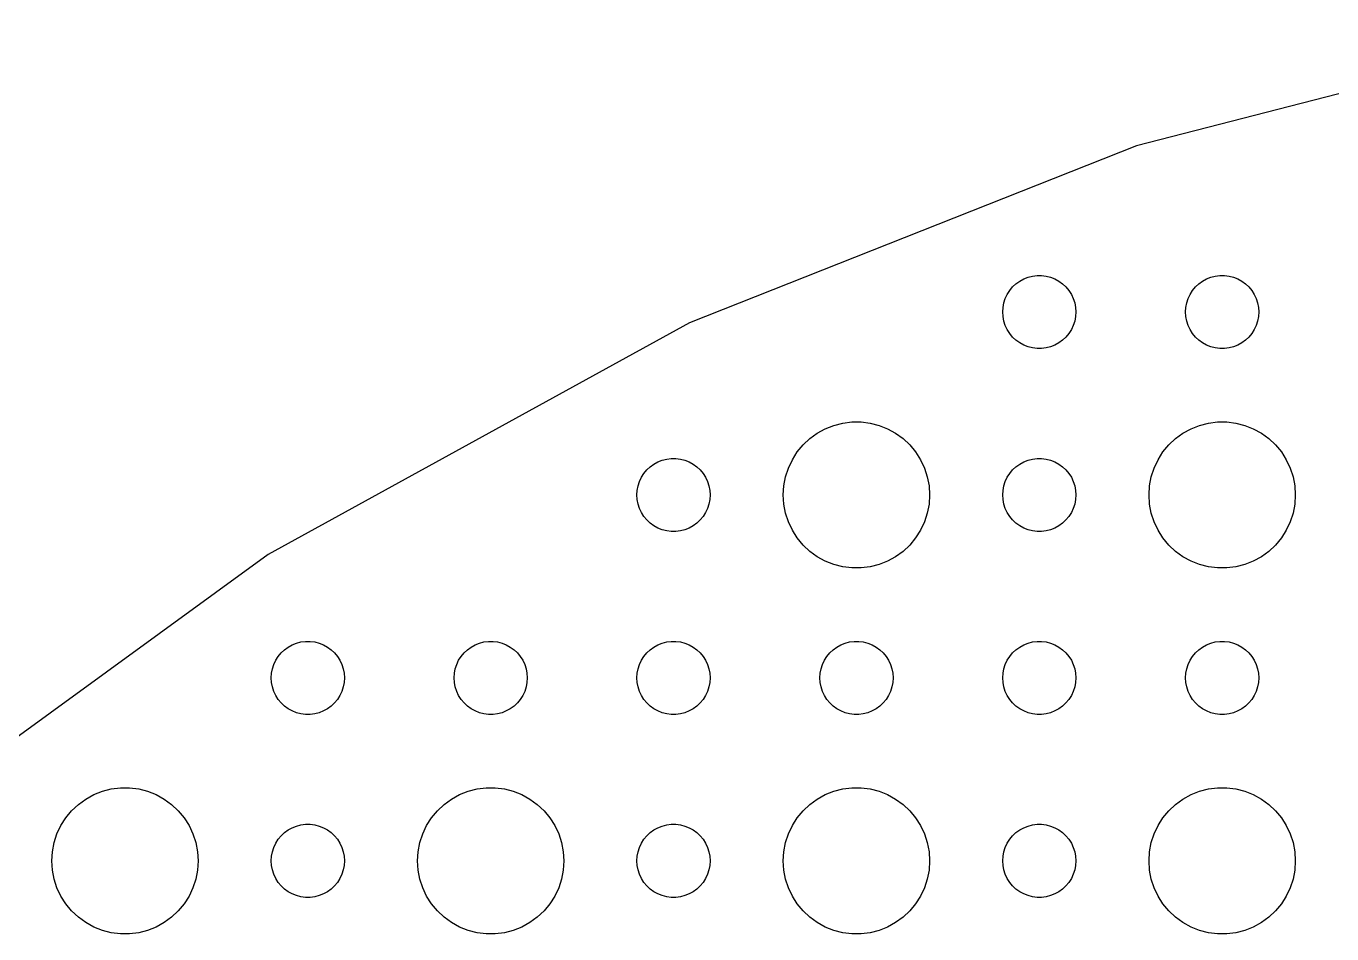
# Model space of a CAD drawing. Header units: metres. Extents: x -157 to 157, y -157 to 157.
# Drawn here: x -94.1 to -40.5, y 117 to 154.2 of the extents above; entities that cross this region are included whole.
import ezdxf

# ---------------------------------------------------------------- set-up
doc = ezdxf.new("R2010")
doc.units = ezdxf.units.M

msp = doc.modelspace()

# ---------------------------------------------------------------- linework, layer by layer
for p, q in [((-29.4189, 154.219), (-48.5157, 149.316)), ((-48.5157, 149.316), (-66.8474, 142.058)), ((-53.7135, 143.382), (-53.5934, 143.527)), ((-53.5934, 143.527), (-53.4561, 143.656)), ((-53.4561, 143.656), (-53.3037, 143.766)), ((-53.3037, 143.766), (-53.1387, 143.857)), ((-53.1387, 143.857), (-52.9635, 143.927)), ((-52.9635, 143.927), (-52.7811, 143.973)), ((-52.7811, 143.973), (-52.5942, 143.997)), ((-52.5942, 143.997), (-52.4058, 143.997)), ((-52.4058, 143.997), (-52.2189, 143.973)), ((-52.2189, 143.973), (-52.0365, 143.927)), ((-52.0365, 143.927), (-51.8613, 143.857)), ((-51.8613, 143.857), (-51.6963, 143.766)), ((-51.6963, 143.766), (-51.5439, 143.656)), ((-51.5439, 143.656), (-51.4065, 143.527)), ((-51.4065, 143.527), (-51.2865, 143.382)), ((-46.2135, 143.382), (-46.0934, 143.527)), ((-46.0934, 143.527), (-45.9561, 143.656)), ((-45.9561, 143.656), (-45.8037, 143.766)), ((-45.8037, 143.766), (-45.6387, 143.857)), ((-45.6387, 143.857), (-45.4635, 143.927)), ((-45.4635, 143.927), (-45.2811, 143.973)), ((-45.2811, 143.973), (-45.0942, 143.997)), ((-45.0942, 143.997), (-44.9058, 143.997)), ((-44.9058, 143.997), (-44.7189, 143.973)), ((-44.7189, 143.973), (-44.5365, 143.927)), ((-44.5365, 143.927), (-44.3613, 143.857)), ((-44.3613, 143.857), (-44.1963, 143.766)), ((-44.1963, 143.766), (-44.0439, 143.656)), ((-44.0439, 143.656), (-43.9065, 143.527)), ((-43.9065, 143.527), (-43.7865, 143.382)), ((-53.9529, 142.873), (-53.8947, 143.052)), ((-53.8947, 143.052), (-53.8145, 143.223)), ((-53.8145, 143.223), (-53.7135, 143.382)), ((-51.2865, 143.382), (-51.1855, 143.223)), ((-51.1855, 143.223), (-51.1053, 143.052)), ((-51.1053, 143.052), (-51.0471, 142.873)), ((-46.4529, 142.873), (-46.3947, 143.052)), ((-46.3947, 143.052), (-46.3145, 143.223)), ((-46.3145, 143.223), (-46.2135, 143.382)), ((-43.7865, 143.382), (-43.6855, 143.223)), ((-43.6855, 143.223), (-43.6053, 143.052)), ((-43.6053, 143.052), (-43.5471, 142.873)), ((-54, 142.5), (-53.9882, 142.688)), ((-53.9882, 142.312), (-54, 142.5)), ((-53.9882, 142.688), (-53.9529, 142.873)), ((-51.0471, 142.873), (-51.0118, 142.688)), ((-51.0118, 142.688), (-51, 142.5)), ((-51, 142.5), (-51.0118, 142.312)), ((-46.5, 142.5), (-46.4882, 142.688)), ((-46.4882, 142.312), (-46.5, 142.5)), ((-46.4882, 142.688), (-46.4529, 142.873)), ((-43.5471, 142.873), (-43.5118, 142.688)), ((-43.5118, 142.688), (-43.5, 142.5)), ((-43.5, 142.5), (-43.5118, 142.312)), ((-66.8474, 142.058), (-84.1248, 132.559)), ((-53.9529, 142.127), (-53.9882, 142.312)), ((-53.8947, 141.948), (-53.9529, 142.127)), ((-53.8145, 141.777), (-53.8947, 141.948)), ((-51.1053, 141.948), (-51.1855, 141.777)), ((-51.0471, 142.127), (-51.1053, 141.948)), ((-51.0118, 142.312), (-51.0471, 142.127)), ((-46.4529, 142.127), (-46.4882, 142.312)), ((-46.3947, 141.948), (-46.4529, 142.127)), ((-46.3145, 141.777), (-46.3947, 141.948)), ((-43.6053, 141.948), (-43.6855, 141.777)), ((-43.5471, 142.127), (-43.6053, 141.948)), ((-43.5118, 142.312), (-43.5471, 142.127)), ((-53.7135, 141.618), (-53.8145, 141.777)), ((-53.5934, 141.473), (-53.7135, 141.618)), ((-53.4561, 141.344), (-53.5934, 141.473)), ((-51.4065, 141.473), (-51.5439, 141.344)), ((-51.2865, 141.618), (-51.4065, 141.473)), ((-51.1855, 141.777), (-51.2865, 141.618)), ((-46.2135, 141.618), (-46.3145, 141.777)), ((-46.0934, 141.473), (-46.2135, 141.618)), ((-45.9561, 141.344), (-46.0934, 141.473)), ((-43.9065, 141.473), (-44.0439, 141.344)), ((-43.7865, 141.618), (-43.9065, 141.473)), ((-43.6855, 141.777), (-43.7865, 141.618)), ((-53.3037, 141.234), (-53.4561, 141.344)), ((-53.1387, 141.143), (-53.3037, 141.234)), ((-52.9635, 141.073), (-53.1387, 141.143)), ((-52.7811, 141.027), (-52.9635, 141.073)), ((-52.5942, 141.003), (-52.7811, 141.027)), ((-52.4058, 141.003), (-52.5942, 141.003)), ((-52.2189, 141.027), (-52.4058, 141.003)), ((-52.0365, 141.073), (-52.2189, 141.027)), ((-51.8613, 141.143), (-52.0365, 141.073)), ((-51.6963, 141.234), (-51.8613, 141.143)), ((-51.5439, 141.344), (-51.6963, 141.234)), ((-45.8037, 141.234), (-45.9561, 141.344)), ((-45.6387, 141.143), (-45.8037, 141.234)), ((-45.4635, 141.073), (-45.6387, 141.143)), ((-45.2811, 141.027), (-45.4635, 141.073)), ((-45.0942, 141.003), (-45.2811, 141.027)), ((-44.9058, 141.003), (-45.0942, 141.003)), ((-44.7189, 141.027), (-44.9058, 141.003)), ((-44.5365, 141.073), (-44.7189, 141.027)), ((-44.3613, 141.143), (-44.5365, 141.073)), ((-44.1963, 141.234), (-44.3613, 141.143)), ((-44.0439, 141.344), (-44.1963, 141.234)), ((-61.6075, 137.533), (-61.2773, 137.714)), ((-61.2773, 137.714), (-60.927, 137.853)), ((-60.927, 137.853), (-60.5621, 137.947)), ((-60.5621, 137.947), (-60.1884, 137.994)), ((-60.1884, 137.994), (-59.8116, 137.994)), ((-59.8116, 137.994), (-59.4379, 137.947)), ((-59.4379, 137.947), (-59.0729, 137.853)), ((-59.0729, 137.853), (-58.7227, 137.714)), ((-58.7227, 137.714), (-58.3925, 137.533)), ((-46.6075, 137.533), (-46.2773, 137.714)), ((-46.2773, 137.714), (-45.927, 137.853)), ((-45.927, 137.853), (-45.5621, 137.947)), ((-45.5621, 137.947), (-45.1884, 137.994)), ((-45.1884, 137.994), (-44.8116, 137.994)), ((-44.8116, 137.994), (-44.4379, 137.947)), ((-44.4379, 137.947), (-44.0729, 137.853)), ((-44.0729, 137.853), (-43.7227, 137.714)), ((-43.7227, 137.714), (-43.3925, 137.533)), ((-62.1869, 137.054), (-61.9123, 137.312)), ((-61.9123, 137.312), (-61.6075, 137.533)), ((-58.3925, 137.533), (-58.0877, 137.312)), ((-58.0877, 137.312), (-57.8131, 137.054)), ((-47.1869, 137.054), (-46.9123, 137.312)), ((-46.9123, 137.312), (-46.6075, 137.533)), ((-43.3925, 137.533), (-43.0877, 137.312)), ((-43.0877, 137.312), (-42.8131, 137.054)), ((-62.6289, 136.445), (-62.427, 136.763)), ((-62.427, 136.763), (-62.1869, 137.054)), ((-57.8131, 137.054), (-57.5729, 136.763)), ((-57.5729, 136.763), (-57.3711, 136.445)), ((-47.6289, 136.445), (-47.427, 136.763)), ((-47.427, 136.763), (-47.1869, 137.054)), ((-42.8131, 137.054), (-42.5729, 136.763)), ((-42.5729, 136.763), (-42.3711, 136.445)), ((-68.5934, 136.027), (-68.4561, 136.156)), ((-68.4561, 136.156), (-68.3037, 136.266)), ((-68.3037, 136.266), (-68.1387, 136.357)), ((-68.1387, 136.357), (-67.9635, 136.427)), ((-67.9635, 136.427), (-67.7811, 136.473)), ((-67.7811, 136.473), (-67.5942, 136.497)), ((-67.5942, 136.497), (-67.4058, 136.497)), ((-67.4058, 136.497), (-67.2189, 136.473)), ((-67.2189, 136.473), (-67.0365, 136.427)), ((-67.0365, 136.427), (-66.8613, 136.357)), ((-66.8613, 136.357), (-66.6963, 136.266)), ((-66.6963, 136.266), (-66.5439, 136.156)), ((-66.5439, 136.156), (-66.4065, 136.027)), ((-62.9057, 135.746), (-62.7893, 136.104)), ((-62.7893, 136.104), (-62.6289, 136.445)), ((-57.3711, 136.445), (-57.2107, 136.104)), ((-57.2107, 136.104), (-57.0942, 135.746)), ((-53.5934, 136.027), (-53.4561, 136.156)), ((-53.4561, 136.156), (-53.3037, 136.266)), ((-53.3037, 136.266), (-53.1387, 136.357)), ((-53.1387, 136.357), (-52.9635, 136.427)), ((-52.9635, 136.427), (-52.7811, 136.473)), ((-52.7811, 136.473), (-52.5942, 136.497)), ((-52.5942, 136.497), (-52.4058, 136.497)), ((-52.4058, 136.497), (-52.2189, 136.473)), ((-52.2189, 136.473), (-52.0365, 136.427)), ((-52.0365, 136.427), (-51.8613, 136.357)), ((-51.8613, 136.357), (-51.6963, 136.266)), ((-51.6963, 136.266), (-51.5439, 136.156)), ((-51.5439, 136.156), (-51.4065, 136.027)), ((-47.9057, 135.746), (-47.7893, 136.104)), ((-47.7893, 136.104), (-47.6289, 136.445)), ((-42.3711, 136.445), (-42.2107, 136.104)), ((-42.2107, 136.104), (-42.0942, 135.746)), ((-68.9529, 135.373), (-68.8947, 135.552)), ((-68.8947, 135.552), (-68.8145, 135.723)), ((-68.8145, 135.723), (-68.7135, 135.882)), ((-68.7135, 135.882), (-68.5934, 136.027)), ((-66.4065, 136.027), (-66.2865, 135.882)), ((-66.2865, 135.882), (-66.1855, 135.723)), ((-66.1855, 135.723), (-66.1053, 135.552)), ((-66.1053, 135.552), (-66.0471, 135.373)), ((-62.9763, 135.376), (-62.9057, 135.746)), ((-57.0942, 135.746), (-57.0237, 135.376)), ((-53.9529, 135.373), (-53.8947, 135.552)), ((-53.8947, 135.552), (-53.8145, 135.723)), ((-53.8145, 135.723), (-53.7135, 135.882)), ((-53.7135, 135.882), (-53.5934, 136.027)), ((-51.4065, 136.027), (-51.2865, 135.882)), ((-51.2865, 135.882), (-51.1855, 135.723)), ((-51.1855, 135.723), (-51.1053, 135.552)), ((-51.1053, 135.552), (-51.0471, 135.373)), ((-47.9763, 135.376), (-47.9057, 135.746)), ((-42.0942, 135.746), (-42.0237, 135.376)), ((-69, 135), (-68.9882, 135.188)), ((-68.9882, 134.812), (-69, 135)), ((-68.9882, 135.188), (-68.9529, 135.373)), ((-66.0471, 135.373), (-66.0118, 135.188)), ((-66.0118, 135.188), (-66, 135)), ((-66, 135), (-66.0118, 134.812)), ((-63, 135), (-62.9763, 135.376)), ((-62.9763, 134.624), (-63, 135)), ((-57.0237, 135.376), (-57, 135)), ((-57, 135), (-57.0237, 134.624)), ((-54, 135), (-53.9882, 135.188)), ((-53.9882, 134.812), (-54, 135)), ((-53.9882, 135.188), (-53.9529, 135.373)), ((-51.0471, 135.373), (-51.0118, 135.188)), ((-51.0118, 135.188), (-51, 135)), ((-51, 135), (-51.0118, 134.812)), ((-48, 135), (-47.9763, 135.376)), ((-47.9763, 134.624), (-48, 135)), ((-42.0237, 135.376), (-42, 135)), ((-42, 135), (-42.0237, 134.624)), ((-68.9529, 134.627), (-68.9882, 134.812)), ((-68.8947, 134.448), (-68.9529, 134.627)), ((-68.8145, 134.277), (-68.8947, 134.448)), ((-66.1053, 134.448), (-66.1855, 134.277)), ((-66.0471, 134.627), (-66.1053, 134.448)), ((-66.0118, 134.812), (-66.0471, 134.627)), ((-62.9057, 134.254), (-62.9763, 134.624)), ((-57.0237, 134.624), (-57.0942, 134.254)), ((-53.9529, 134.627), (-53.9882, 134.812)), ((-53.8947, 134.448), (-53.9529, 134.627)), ((-53.8145, 134.277), (-53.8947, 134.448)), ((-51.1053, 134.448), (-51.1855, 134.277)), ((-51.0471, 134.627), (-51.1053, 134.448)), ((-51.0118, 134.812), (-51.0471, 134.627)), ((-47.9057, 134.254), (-47.9763, 134.624)), ((-42.0237, 134.624), (-42.0942, 134.254)), ((-68.7135, 134.118), (-68.8145, 134.277)), ((-68.5934, 133.973), (-68.7135, 134.118)), ((-68.4561, 133.844), (-68.5934, 133.973)), ((-66.4065, 133.973), (-66.5439, 133.844)), ((-66.2865, 134.118), (-66.4065, 133.973)), ((-66.1855, 134.277), (-66.2865, 134.118)), ((-62.7893, 133.896), (-62.9057, 134.254)), ((-62.6289, 133.555), (-62.7893, 133.896)), ((-57.2107, 133.896), (-57.3711, 133.555)), ((-57.0942, 134.254), (-57.2107, 133.896)), ((-53.7135, 134.118), (-53.8145, 134.277)), ((-53.5934, 133.973), (-53.7135, 134.118)), ((-53.4561, 133.844), (-53.5934, 133.973)), ((-51.4065, 133.973), (-51.5439, 133.844)), ((-51.2865, 134.118), (-51.4065, 133.973)), ((-51.1855, 134.277), (-51.2865, 134.118)), ((-47.7893, 133.896), (-47.9057, 134.254)), ((-47.6289, 133.555), (-47.7893, 133.896)), ((-42.2107, 133.896), (-42.3711, 133.555)), ((-42.0942, 134.254), (-42.2107, 133.896)), ((-68.3037, 133.734), (-68.4561, 133.844)), ((-68.1387, 133.643), (-68.3037, 133.734)), ((-67.9635, 133.573), (-68.1387, 133.643)), ((-67.7811, 133.527), (-67.9635, 133.573)), ((-67.5942, 133.503), (-67.7811, 133.527)), ((-67.4058, 133.503), (-67.5942, 133.503)), ((-67.2189, 133.527), (-67.4058, 133.503)), ((-67.0365, 133.573), (-67.2189, 133.527)), ((-66.8613, 133.643), (-67.0365, 133.573)), ((-66.6963, 133.734), (-66.8613, 133.643)), ((-66.5439, 133.844), (-66.6963, 133.734)), ((-62.427, 133.237), (-62.6289, 133.555)), ((-57.3711, 133.555), (-57.5729, 133.237)), ((-53.3037, 133.734), (-53.4561, 133.844)), ((-53.1387, 133.643), (-53.3037, 133.734)), ((-52.9635, 133.573), (-53.1387, 133.643)), ((-52.7811, 133.527), (-52.9635, 133.573)), ((-52.5942, 133.503), (-52.7811, 133.527)), ((-52.4058, 133.503), (-52.5942, 133.503)), ((-52.2189, 133.527), (-52.4058, 133.503)), ((-52.0365, 133.573), (-52.2189, 133.527)), ((-51.8613, 133.643), (-52.0365, 133.573)), ((-51.6963, 133.734), (-51.8613, 133.643)), ((-51.5439, 133.844), (-51.6963, 133.734)), ((-47.427, 133.237), (-47.6289, 133.555)), ((-42.3711, 133.555), (-42.5729, 133.237)), ((-62.1869, 132.946), (-62.427, 133.237)), ((-61.9123, 132.688), (-62.1869, 132.946)), ((-57.8131, 132.946), (-58.0877, 132.688)), ((-57.5729, 133.237), (-57.8131, 132.946)), ((-47.1869, 132.946), (-47.427, 133.237)), ((-46.9123, 132.688), (-47.1869, 132.946)), ((-42.8131, 132.946), (-43.0877, 132.688)), ((-42.5729, 133.237), (-42.8131, 132.946)), ((-84.1248, 132.559), (-100.076, 120.971)), ((-61.6075, 132.467), (-61.9123, 132.688)), ((-61.2773, 132.286), (-61.6075, 132.467)), ((-60.927, 132.147), (-61.2773, 132.286)), ((-58.7227, 132.286), (-59.0729, 132.147)), ((-58.3925, 132.467), (-58.7227, 132.286)), ((-58.0877, 132.688), (-58.3925, 132.467)), ((-46.6075, 132.467), (-46.9123, 132.688)), ((-46.2773, 132.286), (-46.6075, 132.467)), ((-45.927, 132.147), (-46.2773, 132.286)), ((-43.7227, 132.286), (-44.0729, 132.147)), ((-43.3925, 132.467), (-43.7227, 132.286)), ((-43.0877, 132.688), (-43.3925, 132.467)), ((-60.5621, 132.053), (-60.927, 132.147)), ((-60.1884, 132.006), (-60.5621, 132.053)), ((-59.8116, 132.006), (-60.1884, 132.006)), ((-59.4379, 132.053), (-59.8116, 132.006)), ((-59.0729, 132.147), (-59.4379, 132.053)), ((-45.5621, 132.053), (-45.927, 132.147)), ((-45.1884, 132.006), (-45.5621, 132.053)), ((-44.8116, 132.006), (-45.1884, 132.006)), ((-44.4379, 132.053), (-44.8116, 132.006)), ((-44.0729, 132.147), (-44.4379, 132.053)), ((-83.5934, 128.527), (-83.4561, 128.656)), ((-83.4561, 128.656), (-83.3037, 128.766)), ((-83.3037, 128.766), (-83.1387, 128.857)), ((-83.1387, 128.857), (-82.9635, 128.927)), ((-82.9635, 128.927), (-82.7811, 128.973)), ((-82.7811, 128.973), (-82.5942, 128.997)), ((-82.5942, 128.997), (-82.4058, 128.997)), ((-82.4058, 128.997), (-82.2189, 128.973)), ((-82.2189, 128.973), (-82.0365, 128.927)), ((-82.0365, 128.927), (-81.8613, 128.857)), ((-81.8613, 128.857), (-81.6963, 128.766)), ((-81.6963, 128.766), (-81.5439, 128.656)), ((-81.5439, 128.656), (-81.4065, 128.527)), ((-76.0934, 128.527), (-75.9561, 128.656)), ((-75.9561, 128.656), (-75.8037, 128.766)), ((-75.8037, 128.766), (-75.6387, 128.857)), ((-75.6387, 128.857), (-75.4635, 128.927)), ((-75.4635, 128.927), (-75.2811, 128.973)), ((-75.2811, 128.973), (-75.0942, 128.997)), ((-75.0942, 128.997), (-74.9058, 128.997)), ((-74.9058, 128.997), (-74.7189, 128.973)), ((-74.7189, 128.973), (-74.5365, 128.927)), ((-74.5365, 128.927), (-74.3613, 128.857)), ((-74.3613, 128.857), (-74.1963, 128.766)), ((-74.1963, 128.766), (-74.0439, 128.656)), ((-74.0439, 128.656), (-73.9065, 128.527)), ((-68.5934, 128.527), (-68.4561, 128.656)), ((-68.4561, 128.656), (-68.3037, 128.766)), ((-68.3037, 128.766), (-68.1387, 128.857)), ((-68.1387, 128.857), (-67.9635, 128.927)), ((-67.9635, 128.927), (-67.7811, 128.973)), ((-67.7811, 128.973), (-67.5942, 128.997)), ((-67.5942, 128.997), (-67.4058, 128.997)), ((-67.4058, 128.997), (-67.2189, 128.973)), ((-67.2189, 128.973), (-67.0365, 128.927)), ((-67.0365, 128.927), (-66.8613, 128.857)), ((-66.8613, 128.857), (-66.6963, 128.766)), ((-66.6963, 128.766), (-66.5439, 128.656)), ((-66.5439, 128.656), (-66.4065, 128.527)), ((-61.0934, 128.527), (-60.9561, 128.656)), ((-60.9561, 128.656), (-60.8037, 128.766)), ((-60.8037, 128.766), (-60.6387, 128.857)), ((-60.6387, 128.857), (-60.4635, 128.927)), ((-60.4635, 128.927), (-60.2811, 128.973)), ((-60.2811, 128.973), (-60.0942, 128.997)), ((-60.0942, 128.997), (-59.9058, 128.997)), ((-59.9058, 128.997), (-59.7189, 128.973)), ((-59.7189, 128.973), (-59.5365, 128.927)), ((-59.5365, 128.927), (-59.3613, 128.857)), ((-59.3613, 128.857), (-59.1963, 128.766)), ((-59.1963, 128.766), (-59.0439, 128.656)), ((-59.0439, 128.656), (-58.9065, 128.527)), ((-53.5934, 128.527), (-53.4561, 128.656)), ((-53.4561, 128.656), (-53.3037, 128.766)), ((-53.3037, 128.766), (-53.1387, 128.857)), ((-53.1387, 128.857), (-52.9635, 128.927)), ((-52.9635, 128.927), (-52.7811, 128.973)), ((-52.7811, 128.973), (-52.5942, 128.997)), ((-52.5942, 128.997), (-52.4058, 128.997)), ((-52.4058, 128.997), (-52.2189, 128.973)), ((-52.2189, 128.973), (-52.0365, 128.927)), ((-52.0365, 128.927), (-51.8613, 128.857)), ((-51.8613, 128.857), (-51.6963, 128.766)), ((-51.6963, 128.766), (-51.5439, 128.656)), ((-51.5439, 128.656), (-51.4065, 128.527)), ((-46.0934, 128.527), (-45.9561, 128.656)), ((-45.9561, 128.656), (-45.8037, 128.766)), ((-45.8037, 128.766), (-45.6387, 128.857)), ((-45.6387, 128.857), (-45.4635, 128.927)), ((-45.4635, 128.927), (-45.2811, 128.973)), ((-45.2811, 128.973), (-45.0942, 128.997)), ((-45.0942, 128.997), (-44.9058, 128.997)), ((-44.9058, 128.997), (-44.7189, 128.973)), ((-44.7189, 128.973), (-44.5365, 128.927)), ((-44.5365, 128.927), (-44.3613, 128.857)), ((-44.3613, 128.857), (-44.1963, 128.766)), ((-44.1963, 128.766), (-44.0439, 128.656)), ((-44.0439, 128.656), (-43.9065, 128.527)), ((-83.9529, 127.873), (-83.8947, 128.052)), ((-83.8947, 128.052), (-83.8145, 128.223)), ((-83.8145, 128.223), (-83.7135, 128.382)), ((-83.7135, 128.382), (-83.5934, 128.527)), ((-81.4065, 128.527), (-81.2865, 128.382)), ((-81.2865, 128.382), (-81.1855, 128.223)), ((-81.1855, 128.223), (-81.1053, 128.052)), ((-81.1053, 128.052), (-81.0471, 127.873)), ((-76.4529, 127.873), (-76.3947, 128.052)), ((-76.3947, 128.052), (-76.3145, 128.223)), ((-76.3145, 128.223), (-76.2135, 128.382)), ((-76.2135, 128.382), (-76.0934, 128.527)), ((-73.9065, 128.527), (-73.7865, 128.382)), ((-73.7865, 128.382), (-73.6855, 128.223)), ((-73.6855, 128.223), (-73.6053, 128.052)), ((-73.6053, 128.052), (-73.5471, 127.873)), ((-68.9529, 127.873), (-68.8947, 128.052)), ((-68.8947, 128.052), (-68.8145, 128.223)), ((-68.8145, 128.223), (-68.7135, 128.382)), ((-68.7135, 128.382), (-68.5934, 128.527)), ((-66.4065, 128.527), (-66.2865, 128.382)), ((-66.2865, 128.382), (-66.1855, 128.223)), ((-66.1855, 128.223), (-66.1053, 128.052)), ((-66.1053, 128.052), (-66.0471, 127.873)), ((-61.4529, 127.873), (-61.3947, 128.052)), ((-61.3947, 128.052), (-61.3145, 128.223)), ((-61.3145, 128.223), (-61.2135, 128.382)), ((-61.2135, 128.382), (-61.0934, 128.527)), ((-58.9065, 128.527), (-58.7865, 128.382)), ((-58.7865, 128.382), (-58.6855, 128.223)), ((-58.6855, 128.223), (-58.6053, 128.052)), ((-58.6053, 128.052), (-58.5471, 127.873)), ((-53.9529, 127.873), (-53.8947, 128.052)), ((-53.8947, 128.052), (-53.8145, 128.223)), ((-53.8145, 128.223), (-53.7135, 128.382)), ((-53.7135, 128.382), (-53.5934, 128.527)), ((-51.4065, 128.527), (-51.2865, 128.382)), ((-51.2865, 128.382), (-51.1855, 128.223)), ((-51.1855, 128.223), (-51.1053, 128.052)), ((-51.1053, 128.052), (-51.0471, 127.873)), ((-46.4529, 127.873), (-46.3947, 128.052)), ((-46.3947, 128.052), (-46.3145, 128.223)), ((-46.3145, 128.223), (-46.2135, 128.382)), ((-46.2135, 128.382), (-46.0934, 128.527)), ((-43.9065, 128.527), (-43.7865, 128.382)), ((-43.7865, 128.382), (-43.6855, 128.223)), ((-43.6855, 128.223), (-43.6053, 128.052)), ((-43.6053, 128.052), (-43.5471, 127.873)), ((-84, 127.5), (-83.9882, 127.688)), ((-83.9882, 127.312), (-84, 127.5)), ((-83.9882, 127.688), (-83.9529, 127.873)), ((-81.0471, 127.873), (-81.0118, 127.688)), ((-81.0118, 127.688), (-81, 127.5)), ((-81, 127.5), (-81.0118, 127.312)), ((-76.5, 127.5), (-76.4882, 127.688)), ((-76.4882, 127.312), (-76.5, 127.5)), ((-76.4882, 127.688), (-76.4529, 127.873)), ((-73.5471, 127.873), (-73.5118, 127.688)), ((-73.5118, 127.688), (-73.5, 127.5)), ((-73.5, 127.5), (-73.5118, 127.312)), ((-69, 127.5), (-68.9882, 127.688)), ((-68.9882, 127.312), (-69, 127.5)), ((-68.9882, 127.688), (-68.9529, 127.873)), ((-66.0471, 127.873), (-66.0118, 127.688)), ((-66.0118, 127.688), (-66, 127.5)), ((-66, 127.5), (-66.0118, 127.312)), ((-61.5, 127.5), (-61.4882, 127.688)), ((-61.4882, 127.312), (-61.5, 127.5)), ((-61.4882, 127.688), (-61.4529, 127.873)), ((-58.5471, 127.873), (-58.5118, 127.688)), ((-58.5118, 127.688), (-58.5, 127.5)), ((-58.5, 127.5), (-58.5118, 127.312)), ((-54, 127.5), (-53.9882, 127.688)), ((-53.9882, 127.312), (-54, 127.5)), ((-53.9882, 127.688), (-53.9529, 127.873)), ((-51.0471, 127.873), (-51.0118, 127.688)), ((-51.0118, 127.688), (-51, 127.5)), ((-51, 127.5), (-51.0118, 127.312)), ((-46.5, 127.5), (-46.4882, 127.688)), ((-46.4882, 127.312), (-46.5, 127.5)), ((-46.4882, 127.688), (-46.4529, 127.873)), ((-43.5471, 127.873), (-43.5118, 127.688)), ((-43.5118, 127.688), (-43.5, 127.5)), ((-43.5, 127.5), (-43.5118, 127.312)), ((-83.9529, 127.127), (-83.9882, 127.312)), ((-83.8947, 126.948), (-83.9529, 127.127)), ((-83.8145, 126.777), (-83.8947, 126.948)), ((-81.1053, 126.948), (-81.1855, 126.777)), ((-81.0471, 127.127), (-81.1053, 126.948)), ((-81.0118, 127.312), (-81.0471, 127.127)), ((-76.4529, 127.127), (-76.4882, 127.312)), ((-76.3947, 126.948), (-76.4529, 127.127)), ((-76.3145, 126.777), (-76.3947, 126.948)), ((-73.6053, 126.948), (-73.6855, 126.777)), ((-73.5471, 127.127), (-73.6053, 126.948)), ((-73.5118, 127.312), (-73.5471, 127.127)), ((-68.9529, 127.127), (-68.9882, 127.312)), ((-68.8947, 126.948), (-68.9529, 127.127)), ((-68.8145, 126.777), (-68.8947, 126.948)), ((-66.1053, 126.948), (-66.1855, 126.777)), ((-66.0471, 127.127), (-66.1053, 126.948)), ((-66.0118, 127.312), (-66.0471, 127.127)), ((-61.4529, 127.127), (-61.4882, 127.312)), ((-61.3947, 126.948), (-61.4529, 127.127)), ((-61.3145, 126.777), (-61.3947, 126.948)), ((-58.6053, 126.948), (-58.6855, 126.777)), ((-58.5471, 127.127), (-58.6053, 126.948)), ((-58.5118, 127.312), (-58.5471, 127.127)), ((-53.9529, 127.127), (-53.9882, 127.312)), ((-53.8947, 126.948), (-53.9529, 127.127)), ((-53.8145, 126.777), (-53.8947, 126.948)), ((-51.1053, 126.948), (-51.1855, 126.777)), ((-51.0471, 127.127), (-51.1053, 126.948)), ((-51.0118, 127.312), (-51.0471, 127.127)), ((-46.4529, 127.127), (-46.4882, 127.312)), ((-46.3947, 126.948), (-46.4529, 127.127)), ((-46.3145, 126.777), (-46.3947, 126.948)), ((-43.6053, 126.948), (-43.6855, 126.777)), ((-43.5471, 127.127), (-43.6053, 126.948)), ((-43.5118, 127.312), (-43.5471, 127.127)), ((-83.7135, 126.618), (-83.8145, 126.777)), ((-83.5934, 126.473), (-83.7135, 126.618)), ((-83.4561, 126.344), (-83.5934, 126.473)), ((-81.4065, 126.473), (-81.5439, 126.344)), ((-81.2865, 126.618), (-81.4065, 126.473)), ((-81.1855, 126.777), (-81.2865, 126.618)), ((-76.2135, 126.618), (-76.3145, 126.777)), ((-76.0934, 126.473), (-76.2135, 126.618)), ((-75.9561, 126.344), (-76.0934, 126.473)), ((-73.9065, 126.473), (-74.0439, 126.344)), ((-73.7865, 126.618), (-73.9065, 126.473)), ((-73.6855, 126.777), (-73.7865, 126.618)), ((-68.7135, 126.618), (-68.8145, 126.777)), ((-68.5934, 126.473), (-68.7135, 126.618)), ((-68.4561, 126.344), (-68.5934, 126.473)), ((-66.4065, 126.473), (-66.5439, 126.344)), ((-66.2865, 126.618), (-66.4065, 126.473)), ((-66.1855, 126.777), (-66.2865, 126.618)), ((-61.2135, 126.618), (-61.3145, 126.777)), ((-61.0934, 126.473), (-61.2135, 126.618)), ((-60.9561, 126.344), (-61.0934, 126.473)), ((-58.9065, 126.473), (-59.0439, 126.344)), ((-58.7865, 126.618), (-58.9065, 126.473)), ((-58.6855, 126.777), (-58.7865, 126.618)), ((-53.7135, 126.618), (-53.8145, 126.777)), ((-53.5934, 126.473), (-53.7135, 126.618)), ((-53.4561, 126.344), (-53.5934, 126.473)), ((-51.4065, 126.473), (-51.5439, 126.344)), ((-51.2865, 126.618), (-51.4065, 126.473)), ((-51.1855, 126.777), (-51.2865, 126.618)), ((-46.2135, 126.618), (-46.3145, 126.777)), ((-46.0934, 126.473), (-46.2135, 126.618)), ((-45.9561, 126.344), (-46.0934, 126.473)), ((-43.9065, 126.473), (-44.0439, 126.344)), ((-43.7865, 126.618), (-43.9065, 126.473)), ((-43.6855, 126.777), (-43.7865, 126.618)), ((-83.3037, 126.234), (-83.4561, 126.344)), ((-83.1387, 126.143), (-83.3037, 126.234)), ((-82.9635, 126.073), (-83.1387, 126.143)), ((-82.7811, 126.027), (-82.9635, 126.073)), ((-82.5942, 126.003), (-82.7811, 126.027)), ((-82.4058, 126.003), (-82.5942, 126.003)), ((-82.2189, 126.027), (-82.4058, 126.003)), ((-82.0365, 126.073), (-82.2189, 126.027)), ((-81.8613, 126.143), (-82.0365, 126.073)), ((-81.6963, 126.234), (-81.8613, 126.143)), ((-81.5439, 126.344), (-81.6963, 126.234)), ((-75.8037, 126.234), (-75.9561, 126.344)), ((-75.6387, 126.143), (-75.8037, 126.234)), ((-75.4635, 126.073), (-75.6387, 126.143)), ((-75.2811, 126.027), (-75.4635, 126.073)), ((-75.0942, 126.003), (-75.2811, 126.027)), ((-74.9058, 126.003), (-75.0942, 126.003)), ((-74.7189, 126.027), (-74.9058, 126.003)), ((-74.5365, 126.073), (-74.7189, 126.027)), ((-74.3613, 126.143), (-74.5365, 126.073)), ((-74.1963, 126.234), (-74.3613, 126.143)), ((-74.0439, 126.344), (-74.1963, 126.234)), ((-68.3037, 126.234), (-68.4561, 126.344)), ((-68.1387, 126.143), (-68.3037, 126.234)), ((-67.9635, 126.073), (-68.1387, 126.143)), ((-67.7811, 126.027), (-67.9635, 126.073)), ((-67.5942, 126.003), (-67.7811, 126.027)), ((-67.4058, 126.003), (-67.5942, 126.003)), ((-67.2189, 126.027), (-67.4058, 126.003)), ((-67.0365, 126.073), (-67.2189, 126.027)), ((-66.8613, 126.143), (-67.0365, 126.073)), ((-66.6963, 126.234), (-66.8613, 126.143)), ((-66.5439, 126.344), (-66.6963, 126.234)), ((-60.8037, 126.234), (-60.9561, 126.344)), ((-60.6387, 126.143), (-60.8037, 126.234)), ((-60.4635, 126.073), (-60.6387, 126.143)), ((-60.2811, 126.027), (-60.4635, 126.073)), ((-60.0942, 126.003), (-60.2811, 126.027)), ((-59.9058, 126.003), (-60.0942, 126.003)), ((-59.7189, 126.027), (-59.9058, 126.003)), ((-59.5365, 126.073), (-59.7189, 126.027)), ((-59.3613, 126.143), (-59.5365, 126.073)), ((-59.1963, 126.234), (-59.3613, 126.143)), ((-59.0439, 126.344), (-59.1963, 126.234)), ((-53.3037, 126.234), (-53.4561, 126.344)), ((-53.1387, 126.143), (-53.3037, 126.234)), ((-52.9635, 126.073), (-53.1387, 126.143)), ((-52.7811, 126.027), (-52.9635, 126.073)), ((-52.5942, 126.003), (-52.7811, 126.027)), ((-52.4058, 126.003), (-52.5942, 126.003)), ((-52.2189, 126.027), (-52.4058, 126.003)), ((-52.0365, 126.073), (-52.2189, 126.027)), ((-51.8613, 126.143), (-52.0365, 126.073)), ((-51.6963, 126.234), (-51.8613, 126.143)), ((-51.5439, 126.344), (-51.6963, 126.234)), ((-45.8037, 126.234), (-45.9561, 126.344)), ((-45.6387, 126.143), (-45.8037, 126.234)), ((-45.4635, 126.073), (-45.6387, 126.143)), ((-45.2811, 126.027), (-45.4635, 126.073)), ((-45.0942, 126.003), (-45.2811, 126.027)), ((-44.9058, 126.003), (-45.0942, 126.003)), ((-44.7189, 126.027), (-44.9058, 126.003)), ((-44.5365, 126.073), (-44.7189, 126.027)), ((-44.3613, 126.143), (-44.5365, 126.073)), ((-44.1963, 126.234), (-44.3613, 126.143)), ((-44.0439, 126.344), (-44.1963, 126.234)), ((-91.6075, 122.533), (-91.2773, 122.714)), ((-91.2773, 122.714), (-90.927, 122.853)), ((-90.927, 122.853), (-90.5621, 122.947)), ((-90.5621, 122.947), (-90.1884, 122.994)), ((-90.1884, 122.994), (-89.8116, 122.994)), ((-89.8116, 122.994), (-89.4379, 122.947)), ((-89.4379, 122.947), (-89.073, 122.853)), ((-89.073, 122.853), (-88.7227, 122.714)), ((-88.7227, 122.714), (-88.3925, 122.533)), ((-76.6075, 122.533), (-76.2773, 122.714)), ((-76.2773, 122.714), (-75.927, 122.853)), ((-75.927, 122.853), (-75.5621, 122.947)), ((-75.5621, 122.947), (-75.1884, 122.994)), ((-75.1884, 122.994), (-74.8116, 122.994)), ((-74.8116, 122.994), (-74.4379, 122.947)), ((-74.4379, 122.947), (-74.073, 122.853)), ((-74.073, 122.853), (-73.7227, 122.714)), ((-73.7227, 122.714), (-73.3925, 122.533)), ((-61.6075, 122.533), (-61.2773, 122.714)), ((-61.2773, 122.714), (-60.927, 122.853)), ((-60.927, 122.853), (-60.5621, 122.947)), ((-60.5621, 122.947), (-60.1884, 122.994)), ((-60.1884, 122.994), (-59.8116, 122.994)), ((-59.8116, 122.994), (-59.4379, 122.947)), ((-59.4379, 122.947), (-59.0729, 122.853)), ((-59.0729, 122.853), (-58.7227, 122.714)), ((-58.7227, 122.714), (-58.3925, 122.533)), ((-46.6075, 122.533), (-46.2773, 122.714)), ((-46.2773, 122.714), (-45.927, 122.853)), ((-45.927, 122.853), (-45.5621, 122.947)), ((-45.5621, 122.947), (-45.1884, 122.994)), ((-45.1884, 122.994), (-44.8116, 122.994)), ((-44.8116, 122.994), (-44.4379, 122.947)), ((-44.4379, 122.947), (-44.0729, 122.853)), ((-44.0729, 122.853), (-43.7227, 122.714)), ((-43.7227, 122.714), (-43.3925, 122.533)), ((-92.1869, 122.054), (-91.9123, 122.312)), ((-91.9123, 122.312), (-91.6075, 122.533)), ((-88.3925, 122.533), (-88.0877, 122.312)), ((-88.0877, 122.312), (-87.8131, 122.054)), ((-77.1869, 122.054), (-76.9123, 122.312)), ((-76.9123, 122.312), (-76.6075, 122.533)), ((-73.3925, 122.533), (-73.0877, 122.312)), ((-73.0877, 122.312), (-72.8131, 122.054)), ((-62.1869, 122.054), (-61.9123, 122.312)), ((-61.9123, 122.312), (-61.6075, 122.533)), ((-58.3925, 122.533), (-58.0877, 122.312)), ((-58.0877, 122.312), (-57.8131, 122.054)), ((-47.1869, 122.054), (-46.9123, 122.312)), ((-46.9123, 122.312), (-46.6075, 122.533)), ((-43.3925, 122.533), (-43.0877, 122.312)), ((-43.0877, 122.312), (-42.8131, 122.054)), ((-92.6289, 121.445), (-92.427, 121.763)), ((-92.427, 121.763), (-92.1869, 122.054)), ((-87.8131, 122.054), (-87.573, 121.763)), ((-87.573, 121.763), (-87.3711, 121.445)), ((-77.6289, 121.445), (-77.427, 121.763)), ((-77.427, 121.763), (-77.1869, 122.054)), ((-72.8131, 122.054), (-72.573, 121.763)), ((-72.573, 121.763), (-72.3711, 121.445)), ((-62.6289, 121.445), (-62.427, 121.763)), ((-62.427, 121.763), (-62.1869, 122.054)), ((-57.8131, 122.054), (-57.5729, 121.763)), ((-57.5729, 121.763), (-57.3711, 121.445)), ((-47.6289, 121.445), (-47.427, 121.763)), ((-47.427, 121.763), (-47.1869, 122.054)), ((-42.8131, 122.054), (-42.5729, 121.763)), ((-42.5729, 121.763), (-42.3711, 121.445)), ((-92.9057, 120.746), (-92.7893, 121.104)), ((-92.7893, 121.104), (-92.6289, 121.445)), ((-87.3711, 121.445), (-87.2107, 121.104)), ((-87.2107, 121.104), (-87.0943, 120.746)), ((-83.5934, 121.027), (-83.4561, 121.156)), ((-83.4561, 121.156), (-83.3037, 121.266)), ((-83.3037, 121.266), (-83.1387, 121.357)), ((-83.1387, 121.357), (-82.9635, 121.427)), ((-82.9635, 121.427), (-82.7811, 121.473)), ((-82.7811, 121.473), (-82.5942, 121.497)), ((-82.5942, 121.497), (-82.4058, 121.497)), ((-82.4058, 121.497), (-82.2189, 121.473)), ((-82.2189, 121.473), (-82.0365, 121.427)), ((-82.0365, 121.427), (-81.8613, 121.357)), ((-81.8613, 121.357), (-81.6963, 121.266)), ((-81.6963, 121.266), (-81.5439, 121.156)), ((-81.5439, 121.156), (-81.4065, 121.027)), ((-77.9057, 120.746), (-77.7893, 121.104)), ((-77.7893, 121.104), (-77.6289, 121.445)), ((-72.3711, 121.445), (-72.2107, 121.104)), ((-72.2107, 121.104), (-72.0943, 120.746)), ((-68.5934, 121.027), (-68.4561, 121.156)), ((-68.4561, 121.156), (-68.3037, 121.266)), ((-68.3037, 121.266), (-68.1387, 121.357)), ((-68.1387, 121.357), (-67.9635, 121.427)), ((-67.9635, 121.427), (-67.7811, 121.473)), ((-67.7811, 121.473), (-67.5942, 121.497)), ((-67.5942, 121.497), (-67.4058, 121.497)), ((-67.4058, 121.497), (-67.2189, 121.473)), ((-67.2189, 121.473), (-67.0365, 121.427)), ((-67.0365, 121.427), (-66.8613, 121.357)), ((-66.8613, 121.357), (-66.6963, 121.266)), ((-66.6963, 121.266), (-66.5439, 121.156)), ((-66.5439, 121.156), (-66.4065, 121.027)), ((-62.9057, 120.746), (-62.7893, 121.104)), ((-62.7893, 121.104), (-62.6289, 121.445)), ((-57.3711, 121.445), (-57.2107, 121.104)), ((-57.2107, 121.104), (-57.0942, 120.746)), ((-53.5934, 121.027), (-53.4561, 121.156)), ((-53.4561, 121.156), (-53.3037, 121.266)), ((-53.3037, 121.266), (-53.1387, 121.357)), ((-53.1387, 121.357), (-52.9635, 121.427)), ((-52.9635, 121.427), (-52.7811, 121.473)), ((-52.7811, 121.473), (-52.5942, 121.497)), ((-52.5942, 121.497), (-52.4058, 121.497)), ((-52.4058, 121.497), (-52.2189, 121.473)), ((-52.2189, 121.473), (-52.0365, 121.427)), ((-52.0365, 121.427), (-51.8613, 121.357)), ((-51.8613, 121.357), (-51.6963, 121.266)), ((-51.6963, 121.266), (-51.5439, 121.156)), ((-51.5439, 121.156), (-51.4065, 121.027)), ((-47.9057, 120.746), (-47.7893, 121.104)), ((-47.7893, 121.104), (-47.6289, 121.445)), ((-42.3711, 121.445), (-42.2107, 121.104)), ((-42.2107, 121.104), (-42.0942, 120.746)), ((-92.9763, 120.376), (-92.9057, 120.746)), ((-87.0943, 120.746), (-87.0237, 120.376)), ((-83.9529, 120.373), (-83.8947, 120.552)), ((-83.8947, 120.552), (-83.8145, 120.723)), ((-83.8145, 120.723), (-83.7135, 120.882)), ((-83.7135, 120.882), (-83.5934, 121.027)), ((-81.4065, 121.027), (-81.2865, 120.882)), ((-81.2865, 120.882), (-81.1855, 120.723)), ((-81.1855, 120.723), (-81.1053, 120.552)), ((-81.1053, 120.552), (-81.0471, 120.373)), ((-77.9763, 120.376), (-77.9057, 120.746)), ((-72.0943, 120.746), (-72.0237, 120.376)), ((-68.9529, 120.373), (-68.8947, 120.552)), ((-68.8947, 120.552), (-68.8145, 120.723)), ((-68.8145, 120.723), (-68.7135, 120.882)), ((-68.7135, 120.882), (-68.5934, 121.027)), ((-66.4065, 121.027), (-66.2865, 120.882)), ((-66.2865, 120.882), (-66.1855, 120.723)), ((-66.1855, 120.723), (-66.1053, 120.552)), ((-66.1053, 120.552), (-66.0471, 120.373)), ((-62.9763, 120.376), (-62.9057, 120.746)), ((-57.0942, 120.746), (-57.0237, 120.376)), ((-53.9529, 120.373), (-53.8947, 120.552)), ((-53.8947, 120.552), (-53.8145, 120.723)), ((-53.8145, 120.723), (-53.7135, 120.882)), ((-53.7135, 120.882), (-53.5934, 121.027)), ((-51.4065, 121.027), (-51.2865, 120.882)), ((-51.2865, 120.882), (-51.1855, 120.723)), ((-51.1855, 120.723), (-51.1053, 120.552)), ((-51.1053, 120.552), (-51.0471, 120.373)), ((-47.9763, 120.376), (-47.9057, 120.746)), ((-42.0942, 120.746), (-42.0237, 120.376)), ((-93, 120), (-92.9763, 120.376)), ((-92.9763, 119.624), (-93, 120)), ((-87.0237, 120.376), (-87, 120)), ((-87, 120), (-87.0237, 119.624)), ((-84, 120), (-83.9882, 120.188)), ((-83.9882, 119.812), (-84, 120)), ((-83.9882, 120.188), (-83.9529, 120.373)), ((-81.0471, 120.373), (-81.0118, 120.188)), ((-81.0118, 120.188), (-81, 120)), ((-81, 120), (-81.0118, 119.812)), ((-78, 120), (-77.9763, 120.376)), ((-77.9763, 119.624), (-78, 120)), ((-72.0237, 120.376), (-72, 120)), ((-72, 120), (-72.0237, 119.624)), ((-69, 120), (-68.9882, 120.188)), ((-68.9882, 119.812), (-69, 120)), ((-68.9882, 120.188), (-68.9529, 120.373)), ((-66.0471, 120.373), (-66.0118, 120.188)), ((-66.0118, 120.188), (-66, 120)), ((-66, 120), (-66.0118, 119.812)), ((-63, 120), (-62.9763, 120.376)), ((-62.9763, 119.624), (-63, 120)), ((-57.0237, 120.376), (-57, 120)), ((-57, 120), (-57.0237, 119.624)), ((-54, 120), (-53.9882, 120.188)), ((-53.9882, 119.812), (-54, 120)), ((-53.9882, 120.188), (-53.9529, 120.373)), ((-51.0471, 120.373), (-51.0118, 120.188)), ((-51.0118, 120.188), (-51, 120)), ((-51, 120), (-51.0118, 119.812)), ((-48, 120), (-47.9763, 120.376)), ((-47.9763, 119.624), (-48, 120)), ((-42.0237, 120.376), (-42, 120)), ((-42, 120), (-42.0237, 119.624)), ((-92.9057, 119.254), (-92.9763, 119.624)), ((-87.0237, 119.624), (-87.0943, 119.254)), ((-83.9529, 119.627), (-83.9882, 119.812)), ((-83.8947, 119.448), (-83.9529, 119.627)), ((-83.8145, 119.277), (-83.8947, 119.448)), ((-81.1053, 119.448), (-81.1855, 119.277)), ((-81.0471, 119.627), (-81.1053, 119.448)), ((-81.0118, 119.812), (-81.0471, 119.627)), ((-77.9057, 119.254), (-77.9763, 119.624)), ((-72.0237, 119.624), (-72.0943, 119.254)), ((-68.9529, 119.627), (-68.9882, 119.812)), ((-68.8947, 119.448), (-68.9529, 119.627)), ((-68.8145, 119.277), (-68.8947, 119.448)), ((-66.1053, 119.448), (-66.1855, 119.277)), ((-66.0471, 119.627), (-66.1053, 119.448)), ((-66.0118, 119.812), (-66.0471, 119.627)), ((-62.9057, 119.254), (-62.9763, 119.624)), ((-57.0237, 119.624), (-57.0942, 119.254)), ((-53.9529, 119.627), (-53.9882, 119.812)), ((-53.8947, 119.448), (-53.9529, 119.627)), ((-53.8145, 119.277), (-53.8947, 119.448)), ((-51.1053, 119.448), (-51.1855, 119.277)), ((-51.0471, 119.627), (-51.1053, 119.448)), ((-51.0118, 119.812), (-51.0471, 119.627)), ((-47.9057, 119.254), (-47.9763, 119.624)), ((-42.0237, 119.624), (-42.0942, 119.254)), ((-92.7893, 118.896), (-92.9057, 119.254)), ((-92.6289, 118.555), (-92.7893, 118.896)), ((-87.2107, 118.896), (-87.3711, 118.555)), ((-87.0943, 119.254), (-87.2107, 118.896)), ((-83.7135, 119.118), (-83.8145, 119.277)), ((-83.5934, 118.973), (-83.7135, 119.118)), ((-83.4561, 118.844), (-83.5934, 118.973)), ((-81.4065, 118.973), (-81.5439, 118.844)), ((-81.2865, 119.118), (-81.4065, 118.973)), ((-81.1855, 119.277), (-81.2865, 119.118)), ((-77.7893, 118.896), (-77.9057, 119.254)), ((-77.6289, 118.555), (-77.7893, 118.896)), ((-72.2107, 118.896), (-72.3711, 118.555)), ((-72.0943, 119.254), (-72.2107, 118.896)), ((-68.7135, 119.118), (-68.8145, 119.277)), ((-68.5934, 118.973), (-68.7135, 119.118)), ((-68.4561, 118.844), (-68.5934, 118.973)), ((-66.4065, 118.973), (-66.5439, 118.844)), ((-66.2865, 119.118), (-66.4065, 118.973)), ((-66.1855, 119.277), (-66.2865, 119.118)), ((-62.7893, 118.896), (-62.9057, 119.254)), ((-62.6289, 118.555), (-62.7893, 118.896)), ((-57.2107, 118.896), (-57.3711, 118.555)), ((-57.0942, 119.254), (-57.2107, 118.896)), ((-53.7135, 119.118), (-53.8145, 119.277)), ((-53.5934, 118.973), (-53.7135, 119.118)), ((-53.4561, 118.844), (-53.5934, 118.973)), ((-51.4065, 118.973), (-51.5439, 118.844)), ((-51.2865, 119.118), (-51.4065, 118.973)), ((-51.1855, 119.277), (-51.2865, 119.118)), ((-47.7893, 118.896), (-47.9057, 119.254)), ((-47.6289, 118.555), (-47.7893, 118.896)), ((-42.2107, 118.896), (-42.3711, 118.555)), ((-42.0942, 119.254), (-42.2107, 118.896)), ((-92.427, 118.237), (-92.6289, 118.555)), ((-87.3711, 118.555), (-87.573, 118.237)), ((-83.3037, 118.734), (-83.4561, 118.844)), ((-83.1387, 118.643), (-83.3037, 118.734)), ((-82.9635, 118.573), (-83.1387, 118.643)), ((-82.7811, 118.527), (-82.9635, 118.573)), ((-82.5942, 118.503), (-82.7811, 118.527)), ((-82.4058, 118.503), (-82.5942, 118.503)), ((-82.2189, 118.527), (-82.4058, 118.503)), ((-82.0365, 118.573), (-82.2189, 118.527)), ((-81.8613, 118.643), (-82.0365, 118.573)), ((-81.6963, 118.734), (-81.8613, 118.643)), ((-81.5439, 118.844), (-81.6963, 118.734)), ((-77.427, 118.237), (-77.6289, 118.555)), ((-72.3711, 118.555), (-72.573, 118.237)), ((-68.3037, 118.734), (-68.4561, 118.844)), ((-68.1387, 118.643), (-68.3037, 118.734)), ((-67.9635, 118.573), (-68.1387, 118.643)), ((-67.7811, 118.527), (-67.9635, 118.573)), ((-67.5942, 118.503), (-67.7811, 118.527)), ((-67.4058, 118.503), (-67.5942, 118.503)), ((-67.2189, 118.527), (-67.4058, 118.503)), ((-67.0365, 118.573), (-67.2189, 118.527)), ((-66.8613, 118.643), (-67.0365, 118.573)), ((-66.6963, 118.734), (-66.8613, 118.643)), ((-66.5439, 118.844), (-66.6963, 118.734)), ((-62.427, 118.237), (-62.6289, 118.555)), ((-57.3711, 118.555), (-57.5729, 118.237)), ((-53.3037, 118.734), (-53.4561, 118.844)), ((-53.1387, 118.643), (-53.3037, 118.734)), ((-52.9635, 118.573), (-53.1387, 118.643)), ((-52.7811, 118.527), (-52.9635, 118.573)), ((-52.5942, 118.503), (-52.7811, 118.527)), ((-52.4058, 118.503), (-52.5942, 118.503)), ((-52.2189, 118.527), (-52.4058, 118.503)), ((-52.0365, 118.573), (-52.2189, 118.527)), ((-51.8613, 118.643), (-52.0365, 118.573)), ((-51.6963, 118.734), (-51.8613, 118.643)), ((-51.5439, 118.844), (-51.6963, 118.734)), ((-47.427, 118.237), (-47.6289, 118.555)), ((-42.3711, 118.555), (-42.5729, 118.237)), ((-92.1869, 117.946), (-92.427, 118.237)), ((-91.9123, 117.688), (-92.1869, 117.946)), ((-87.8131, 117.946), (-88.0877, 117.688)), ((-87.573, 118.237), (-87.8131, 117.946)), ((-77.1869, 117.946), (-77.427, 118.237)), ((-76.9123, 117.688), (-77.1869, 117.946)), ((-72.8131, 117.946), (-73.0877, 117.688)), ((-72.573, 118.237), (-72.8131, 117.946)), ((-62.1869, 117.946), (-62.427, 118.237)), ((-61.9123, 117.688), (-62.1869, 117.946)), ((-57.8131, 117.946), (-58.0877, 117.688)), ((-57.5729, 118.237), (-57.8131, 117.946)), ((-47.1869, 117.946), (-47.427, 118.237)), ((-46.9123, 117.688), (-47.1869, 117.946)), ((-42.8131, 117.946), (-43.0877, 117.688)), ((-42.5729, 118.237), (-42.8131, 117.946)), ((-91.6075, 117.467), (-91.9123, 117.688)), ((-91.2773, 117.286), (-91.6075, 117.467)), ((-90.927, 117.147), (-91.2773, 117.286)), ((-88.7227, 117.286), (-89.073, 117.147)), ((-88.3925, 117.467), (-88.7227, 117.286)), ((-88.0877, 117.688), (-88.3925, 117.467)), ((-76.6075, 117.467), (-76.9123, 117.688)), ((-76.2773, 117.286), (-76.6075, 117.467)), ((-75.927, 117.147), (-76.2773, 117.286)), ((-73.7227, 117.286), (-74.073, 117.147)), ((-73.3925, 117.467), (-73.7227, 117.286)), ((-73.0877, 117.688), (-73.3925, 117.467)), ((-61.6075, 117.467), (-61.9123, 117.688)), ((-61.2773, 117.286), (-61.6075, 117.467)), ((-60.927, 117.147), (-61.2773, 117.286)), ((-58.7227, 117.286), (-59.0729, 117.147)), ((-58.3925, 117.467), (-58.7227, 117.286)), ((-58.0877, 117.688), (-58.3925, 117.467)), ((-46.6075, 117.467), (-46.9123, 117.688)), ((-46.2773, 117.286), (-46.6075, 117.467)), ((-45.927, 117.147), (-46.2773, 117.286)), ((-43.7227, 117.286), (-44.0729, 117.147)), ((-43.3925, 117.467), (-43.7227, 117.286)), ((-43.0877, 117.688), (-43.3925, 117.467)), ((-90.5621, 117.053), (-90.927, 117.147)), ((-90.1884, 117.006), (-90.5621, 117.053)), ((-89.8116, 117.006), (-90.1884, 117.006)), ((-89.4379, 117.053), (-89.8116, 117.006)), ((-89.073, 117.147), (-89.4379, 117.053)), ((-75.5621, 117.053), (-75.927, 117.147)), ((-75.1884, 117.006), (-75.5621, 117.053)), ((-74.8116, 117.006), (-75.1884, 117.006)), ((-74.4379, 117.053), (-74.8116, 117.006)), ((-74.073, 117.147), (-74.4379, 117.053)), ((-60.5621, 117.053), (-60.927, 117.147)), ((-60.1884, 117.006), (-60.5621, 117.053)), ((-59.8116, 117.006), (-60.1884, 117.006)), ((-59.4379, 117.053), (-59.8116, 117.006)), ((-59.0729, 117.147), (-59.4379, 117.053)), ((-45.5621, 117.053), (-45.927, 117.147)), ((-45.1884, 117.006), (-45.5621, 117.053)), ((-44.8116, 117.006), (-45.1884, 117.006)), ((-44.4379, 117.053), (-44.8116, 117.006)), ((-44.0729, 117.147), (-44.4379, 117.053))]:
    msp.add_line(p, q)

doc.saveas('drawing.dxf')
